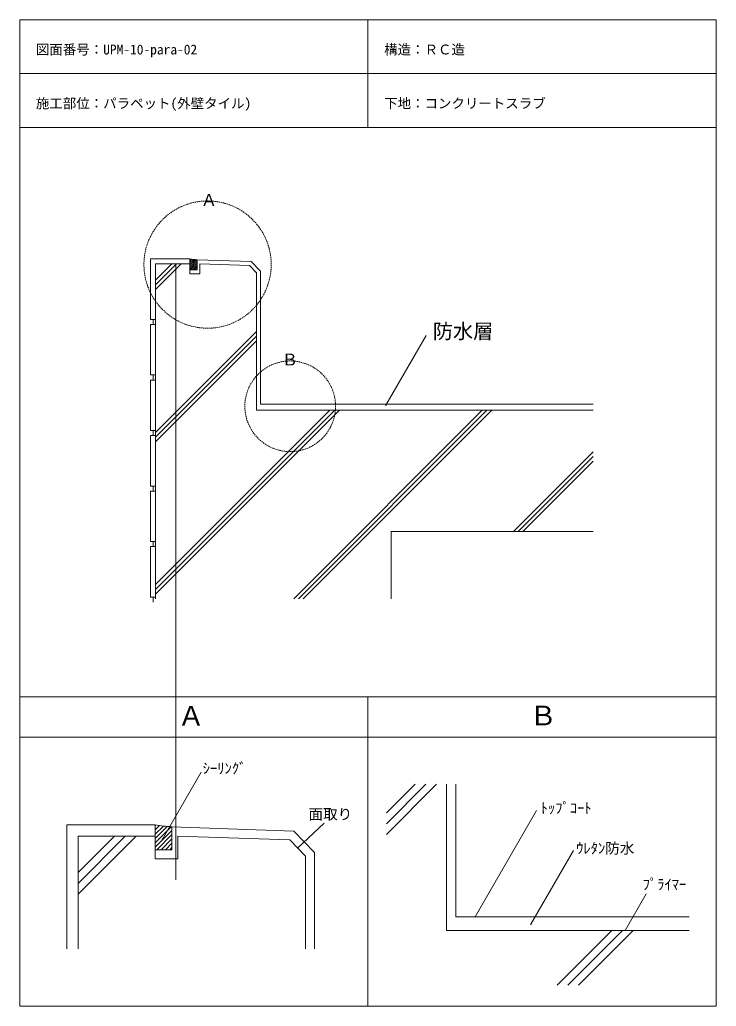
# Model space of a CAD drawing. Units: millimetres, scale not verified. Extents: x -517 to 518, y -673 to 792.
import ezdxf
from ezdxf.enums import TextEntityAlignment as Align

# ---------------------------------------------------------------- set-up
doc = ezdxf.new("R2010")
doc.units = ezdxf.units.MM
doc.header["$PDMODE"] = 32
doc.header["$PDSIZE"] = 0.8
doc.linetypes.add('DASHED2', pattern=[3, 2, -1])
doc.layers.add('0-0', color=7, linetype='Continuous', lineweight=13)
doc.styles.add('ＭＳ ゴシック', font='')
doc.styles.get('ＭＳ ゴシック').set_extended_font_data('MS Gothic')

msp = doc.modelspace()

# ---------------------------------------------------------------- linework, layer by layer
at = {"layer": '0-0'}
for p, q in [((-516.864, 792.357), (-516.864, -673.469)), ((-516.864, 792.357), (517.853, 792.357)), ((0.494, 792.357), (0.494, 632.357)), ((517.853, 792.357), (517.853, -673.469)), ((-516.864, 712.357), (517.853, 712.357)), ((-516.864, 632.357), (517.853, 632.357)), ((-315.075, 405.541), (-291.079, 429.537)), ((-315.075, 398.47), (-284.008, 429.537)), ((-315.075, 391.399), (-276.937, 429.537)), ((-315.075, 429.537), (-315.075, -68.008)), ((-175.494, 427.118), (-249.254, 429.694)), ((-175.494, 427.118), (-165.075, 416.328)), ((-165.075, 211.992), (-165.075, 416.328)), ((-315.075, 179.267), (-165.075, 329.267)), ((27.173, 219.492), (86.931, 322.996)), ((-315.075, 172.196), (-165.075, 322.196)), ((-315.075, 165.125), (-165.075, 315.125)), ((-315.075, -61.149), (-41.933, 211.992)), ((-315.075, -54.078), (-49.004, 211.992)), ((-315.075, -47.007), (-56.075, 211.992)), ((-165.075, 211.992), (334.925, 211.992)), ((-109.801, -68.008), (170.199, 211.992)), ((-102.73, -68.008), (177.27, 211.992)), ((-95.659, -68.008), (184.341, 211.992)), ((216.473, 31.992), (334.925, 150.445)), ((223.544, 31.992), (334.925, 143.374)), ((230.615, 31.992), (334.925, 136.302)), ((34.925, 31.992), (334.925, 31.992)), ((34.925, 31.992), (34.925, -68.008)), ((-516.864, -213.469), (517.853, -213.469)), ((0.494, -213.469), (0.494, -673.469)), ((-516.864, -273.469), (517.853, -273.469)), ((-304.76, -425.33), (-247.342, -325.879)), ((27.838, -418.081), (102.362, -343.557)), ((27.838, -402.171), (86.452, -343.557)), ((27.838, -386.261), (70.542, -343.557)), ((117.259, -560.708), (117.259, -343.557)), ((159.766, -540.458), (251.023, -382.396)), ((-64.533, -401.581), (-104.127, -438.503)), ((-429.905, -474.912), (-375.916, -420.922)), ((-429.905, -490.821), (-360.006, -420.922)), ((-429.905, -506.731), (-344.096, -420.922)), ((-115.85, -426.364), (-281.808, -420.569)), ((-115.85, -426.364), (-92.405, -450.642)), ((-92.405, -588.343), (-92.405, -450.642)), ((242.431, -551.7), (305.844, -441.866)), ((382.494, -560.708), (413.859, -506.383)), ((117.259, -560.708), (477.431, -560.708)), ((281.29, -641.926), (362.508, -560.708)), ((297.2, -641.926), (378.418, -560.708)), ((313.11, -641.926), (394.328, -560.708)), ((-516.864, -673.469), (517.853, -673.469))]:
    msp.add_line(p, q, dxfattribs=at)
at = {"layer": '0-0', "color": 3}
for p, q in [((-264.254, 437.037), (-322.575, 437.037)), ((-322.575, 437.037), (-322.575, 347.037)), ((-285.075, 429.537), (-285.075, -485.463)), ((-264.254, 437.037), (-264.254, 429.537)), ((-315.075, 347.037), (-322.575, 347.037)), ((-315.075, 339.537), (-322.575, 339.537)), ((-322.575, 339.537), (-322.575, 264.537)), ((-318.825, 347.037), (-318.825, 339.537)), ((-315.075, 339.537), (-315.075, 264.537)), ((-315.075, 264.537), (-322.575, 264.537)), ((-318.825, 264.537), (-318.825, 257.037)), ((-315.075, 257.037), (-322.575, 257.037)), ((-322.575, 257.037), (-322.575, 182.037)), ((-315.075, 257.037), (-315.075, 182.037)), ((-315.075, 182.037), (-322.575, 182.037)), ((-318.825, 182.037), (-318.825, 174.537)), ((-315.075, 174.537), (-322.575, 174.537)), ((-322.575, 174.537), (-322.575, 99.537)), ((-315.075, 174.537), (-315.075, 99.537)), ((-315.075, 99.537), (-322.575, 99.537)), ((-315.075, 92.037), (-322.575, 92.037)), ((-322.575, 92.037), (-322.575, 17.037)), ((-318.825, 99.537), (-318.825, 92.037)), ((-315.075, 92.037), (-315.075, 17.037)), ((-315.075, 17.037), (-322.575, 17.037)), ((-318.825, 17.037), (-318.825, 9.537)), ((-315.075, 9.537), (-322.575, 9.537)), ((-322.575, 9.537), (-322.575, -65.463)), ((-315.075, 9.537), (-315.075, -65.463)), ((-315.075, -65.463), (-322.575, -65.463)), ((-318.825, -65.463), (-318.825, -72.963)), ((-315.558, -404.047), (-446.78, -404.047)), ((-446.78, -404.047), (-446.78, -588.343)), ((-315.558, -404.047), (-315.558, -420.922)), ((-315.558, -420.922), (-429.905, -420.922)), ((-429.905, -420.922), (-429.905, -588.343))]:
    msp.add_line(p, q, dxfattribs=at)
at = {"layer": '0-0', "color": 2}
for p, q in [((-264.254, 436.612), (-263.887, 436.979)), ((-264.254, 433.783), (-261.415, 436.622)), ((-264.254, 430.955), (-258.893, 436.316)), ((-264.254, 428.126), (-256.318, 436.062)), ((-264.254, 425.298), (-253.688, 435.864)), ((-264.254, 422.47), (-253.254, 433.47)), ((-263.201, 420.694), (-253.254, 430.641)), ((-260.373, 420.694), (-253.254, 427.813)), ((-257.544, 420.694), (-253.254, 424.984)), ((-254.716, 420.694), (-253.254, 422.156)), ((-315.558, -405.003), (-314.732, -404.177)), ((-315.558, -411.367), (-309.17, -404.979)), ((-315.558, -417.731), (-303.496, -405.669)), ((-315.558, -424.095), (-297.703, -406.24)), ((-315.558, -430.459), (-291.785, -406.686)), ((-315.558, -436.823), (-290.808, -412.073)), ((-313.19, -440.819), (-290.808, -418.437)), ((-306.826, -440.819), (-290.808, -424.801)), ((-300.462, -440.819), (-290.808, -431.165)), ((-294.098, -440.819), (-290.808, -437.529))]:
    msp.add_line(p, q, dxfattribs=at)
at = {"layer": '0-0', "color": 4}
for p, q in [((-253.254, 435.837), (-172.862, 433.03)), ((-253.254, 435.837), (-253.254, 420.694)), ((-172.862, 433.03), (-159.075, 418.752)), ((-253.254, 420.694), (-264.254, 420.694)), ((-290.808, -406.746), (-109.927, -413.063)), ((-290.808, -406.746), (-290.808, -440.819)), ((-109.927, -413.063), (-78.905, -445.187)), ((-290.808, -440.819), (-315.558, -440.819)), ((-78.905, -445.187), (-78.905, -588.343))]:
    msp.add_line(p, q, dxfattribs=at)
at = {"layer": '0-0', "color": 3}
msp.add_lwpolyline([(-264.254, 429.537), (-315.075, 429.537), (-315.075, 347.037)], dxfattribs=at)
at = {"layer": '0-0'}
for points in [[(-249.254, 429.694), (-249.254, 414.694), (-264.254, 414.694), (-264.254, 429.694)], [(-281.808, -420.569), (-281.808, -454.319), (-315.558, -454.319), (-315.558, -420.569)]]:
    msp.add_lwpolyline(points, dxfattribs=at)
at = {"layer": '0-0', "color": 4}
for points in [[(-159.075, 418.752), (-159.075, 220.992), (334.925, 220.992)], [(130.759, -343.557), (130.759, -540.458), (477.431, -540.458)]]:
    msp.add_lwpolyline(points, dxfattribs=at)
at = {"layer": '0-0', "color": 1, "linetype": 'DASHED2'}
for centre, radius in [((-237.836, 428.546), 94.513), ((-115.075, 217.992), 67.35)]:
    msp.add_circle(centre, radius, dxfattribs=at)
at = {"layer": '0-0', "color": 2}
for centre, radius in [((-246.509, 548.726), 113.091), ((-275.633, -152.745), 254.454)]:
    msp.add_arc(centre, radius, 260.97272, 266.58099, dxfattribs=at)
at = {"layer": '0-0'}
for p in [(27.173, 219.492), (-304.76, -425.33), (-104.127, -438.503), (159.766, -540.458), (242.431, -551.7), (382.494, -560.708)]:
    msp.add_point(p, dxfattribs=at)

# ---------------------------------------------------------------- texts
at = {"layer": '0-0', "style": 'ＭＳ ゴシック'}
for s, height, p in [('図面番号：UPM-10-para-02', 14.66, (-492.864, 736.357)), ('構造：ＲＣ造', 14.66, (24.494, 736.357)), ('施工部位：パラペット(外壁タイル)', 14.66, (-492.864, 656.357)), ('下地：コンクリートスラブ', 14.66, (24.494, 656.357)), ('Ａ', 17.6, (-247.742, 510.485)), ('防水層', 21.99, (96.701, 311.95)), ('Ｂ', 17.6, (-127.491, 273.363)), ('Ａ', 29.33, (-282.268, -265.32)), ('Ｂ', 29.33, (240.689, -264.973)), ('ｼｰﾘﾝｸﾞ', 15.85, (-245.028, -332.622)), ('面取り', 15.85, (-87.817, -400.671)), ('ﾄｯﾌﾟｺｰﾄ', 15.85, (256.99, -391.549)), ('ｳﾚﾀﾝ防水', 15.85, (309.705, -451.292)), ('ﾌﾟﾗｲﾏｰ', 15.85, (408.454, -505.023))]:
    msp.add_text(s, height=height, dxfattribs=at).set_placement(p, align=Align.BOTTOM_LEFT)

doc.saveas('drawing.dxf')
